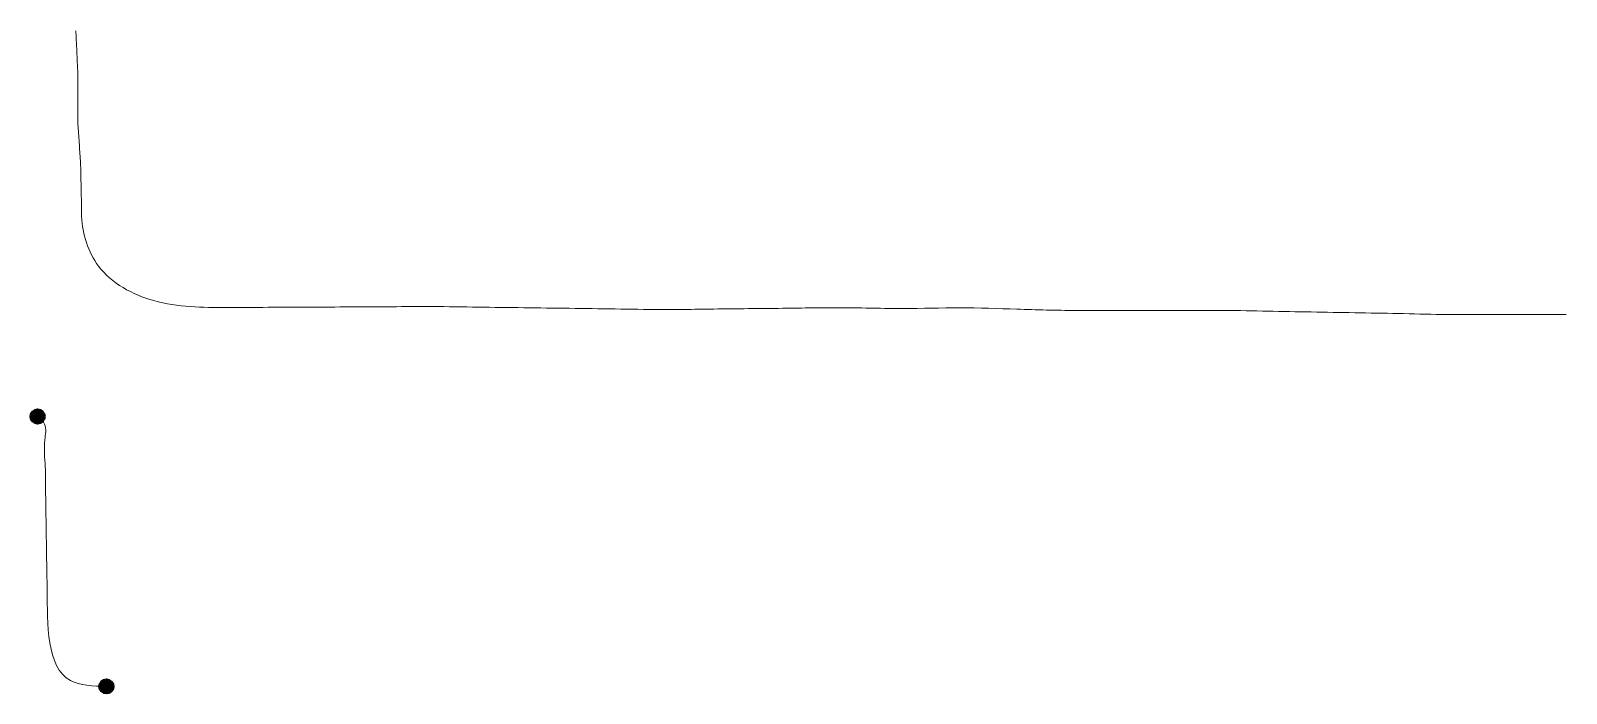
# Model space of a CAD drawing. Extents: x -1067 to 23308, y -6822 to 57810.
# Drawn here: x 15186 to 17854, y 31440 to 32591 of the extents above; entities that cross this region are included whole.
import ezdxf
from ezdxf.lldxf.tags import DXFTag

# ---------------------------------------------------------------- set-up
doc = ezdxf.new("R2010")
doc.units = 0
doc.layers.get('0').update_dxf_attribs({"lineweight": 13})
doc.layers.add('EL01_WAN_Leitung_Potentiala-A0GYANLNE9', color=1, linetype='STRICHLINIE', lineweight=13, true_color=0xff0000)
doc.layers.add('EL01_WAN_Maschennetz', color=1, linetype='Continuous', lineweight=13, true_color=0xff0000)
tags = doc.linetypes.add('STRICHLINIE', pattern=[19.05, 12.7, -6.35]).pattern_tags.tags
tags[6:7] = [DXFTag(74, 4), DXFTag(75, 0), DXFTag(340, '0'), DXFTag(46, 0.0), DXFTag(50, 0.0), DXFTag(44, 0.0), DXFTag(45, 0.0)]
tags[4:5] = [DXFTag(74, 4), DXFTag(75, 0), DXFTag(340, '0'), DXFTag(46, 0.0), DXFTag(50, 0.0), DXFTag(44, 0.0), DXFTag(45, 0.0)]

# ---------------------------------------------------------------- blocks, each defined once
blk = doc.blocks.new('Keilverbinder FE 60-A0UJ2DQEXE', base_point=(15305.1, 31439.9))
at = {"linetype": 'ByBlock', "lineweight": -2, "ltscale": 0.5}
blk.add_hatch(color=0, dxfattribs=at).paths.add_polyline_path([(15311, 31462.2), (15308.5, 31460.3), (15306.6, 31457.8), (15305.5, 31454.9), (15305.1, 31451.8), (15305.6, 31448.7), (15306.8, 31445.8), (15308.7, 31443.3), (15311.3, 31441.5), (15314.2, 31440.3), (15317.3, 31439.9), (15320.4, 31440.4), (15323.3, 31441.6), (15325.7, 31443.6), (15327.6, 31446.1), (15328.7, 31449), (15329.1, 31452.1), (15328.7, 31455.2), (15327.4, 31458.1), (15325.5, 31460.5), (15323, 31462.4), (15320.1, 31463.6), (15317, 31463.9), (15313.9, 31463.5)])
at = {"color": 0, "linetype": 'ByBlock', "lineweight": -2, "ltscale": 0.5}
blk.add_circle((15317.1, 31451.9), 12, dxfattribs=at)
blk = doc.blocks.new('KIR 16-A0UJ2DRQXE', base_point=(15263.4, 32097.4))
at = {"color": 0, "linetype": 'ByBlock', "lineweight": -2, "ltscale": 0.13}
blk.add_spline([(15264.1, 32591.4), (15264.7, 32577.6), (15265.4, 32563.8), (15266, 32550), (15266.6, 32536.2), (15267.3, 32522.3), (15267.3, 32505.2), (15267.3, 32488), (15267.3, 32470.8), (15267.3, 32453.7), (15267.3, 32436.5), (15268.3, 32420.7), (15269.3, 32404.9), (15270.4, 32389.1), (15271.4, 32373.3), (15272.4, 32357.5), (15272.8, 32339.7), (15273.1, 32321.8), (15273.5, 32304), (15273.8, 32286.1), (15274.1, 32268.3), (15303.3, 32182.5), (15399.5, 32122.4), (15526.5, 32110.4), (15597.9, 32110.7), (15669.3, 32111), (15740.7, 32111.4), (15812.1, 32111.7), (15883.6, 32112.1), (15962.9, 32111), (16042.2, 32110), (16121.5, 32109), (16200.8, 32107.9), (16280.1, 32106.9), (16385.8, 32107.9), (16491.6, 32109), (16597.3, 32110), (16701.3, 32108.6), (16800.2, 32109.8), (16899.1, 32107.5), (17001.4, 32105.2), (17086.5, 32105.2), (17188.9, 32105.2), (17268.9, 32105.2), (17344.4, 32103.8), (17420, 32102.5), (17495.5, 32101.1), (17571, 32099.7), (17646.6, 32098.3), (17688, 32098.3), (17729.4, 32098.3), (17770.8, 32098.2), (17812.2, 32098.2), (17853.6, 32098.2)], degree=3, dxfattribs=at)
blk = doc.blocks.new('KIR 16-A0UJ2DVWXE', base_point=(15196.9, 31451.2))
at = {"color": 0, "linetype": 'ByBlock', "lineweight": -2, "ltscale": 0.13}
blk.add_spline([(15197.6, 31921), (15209.8, 31907.5), (15210.1, 31880.4), (15210.8, 31833.5), (15211.5, 31790.5), (15212.1, 31747.5), (15212.8, 31704.5), (15213.5, 31661.5), (15214.2, 31618.5), (15254.5, 31462.1), (15317.1, 31451.9)], degree=3, dxfattribs=at)
blk = doc.blocks.new('Keilverbinder FE 60-A0UJ2E0WXE', base_point=(15185.6, 31909))
at = {"linetype": 'ByBlock', "lineweight": -2, "ltscale": 0.5}
blk.add_hatch(color=0, dxfattribs=at).paths.add_polyline_path([(15185.6, 31921), (15186, 31917.9), (15187.2, 31915), (15189.1, 31912.5), (15191.6, 31910.6), (15194.5, 31909.4), (15197.6, 31909), (15200.7, 31909.4), (15203.6, 31910.6), (15206.1, 31912.5), (15208, 31915), (15209.2, 31917.9), (15209.6, 31921), (15209.2, 31924.1), (15208, 31927), (15206.1, 31929.5), (15203.6, 31931.4), (15200.7, 31932.6), (15197.6, 31933), (15194.5, 31932.6), (15191.6, 31931.4), (15189.1, 31929.5), (15187.2, 31927), (15186, 31924.1)])
at = {"color": 0, "linetype": 'ByBlock', "lineweight": -2, "ltscale": 0.5}
blk.add_circle((15197.6, 31921), 12, dxfattribs=at)

msp = doc.modelspace()

# ---------------------------------------------------------------- block references
at = {"layer": 'EL01_WAN_Leitung_Potentiala-A0GYANLNE9', "lineweight": 50, "ltscale": 0.5}
for name, p in [('Keilverbinder FE 60-A0UJ2E0WXE', (15185.6, 31909)), ('Keilverbinder FE 60-A0UJ2DQEXE', (15305.1, 31439.9))]:
    msp.add_blockref(name, p, dxfattribs=at)
at = {"layer": 'EL01_WAN_Leitung_Potentiala-A0GYANLNE9', "ltscale": 0.13}
msp.add_blockref('KIR 16-A0UJ2DVWXE', (15196.9, 31451.2), dxfattribs=at)
at = {"layer": 'EL01_WAN_Maschennetz', "ltscale": 0.13}
msp.add_blockref('KIR 16-A0UJ2DRQXE', (15263.4, 32097.4), dxfattribs=at)

doc.saveas('drawing.dxf')
